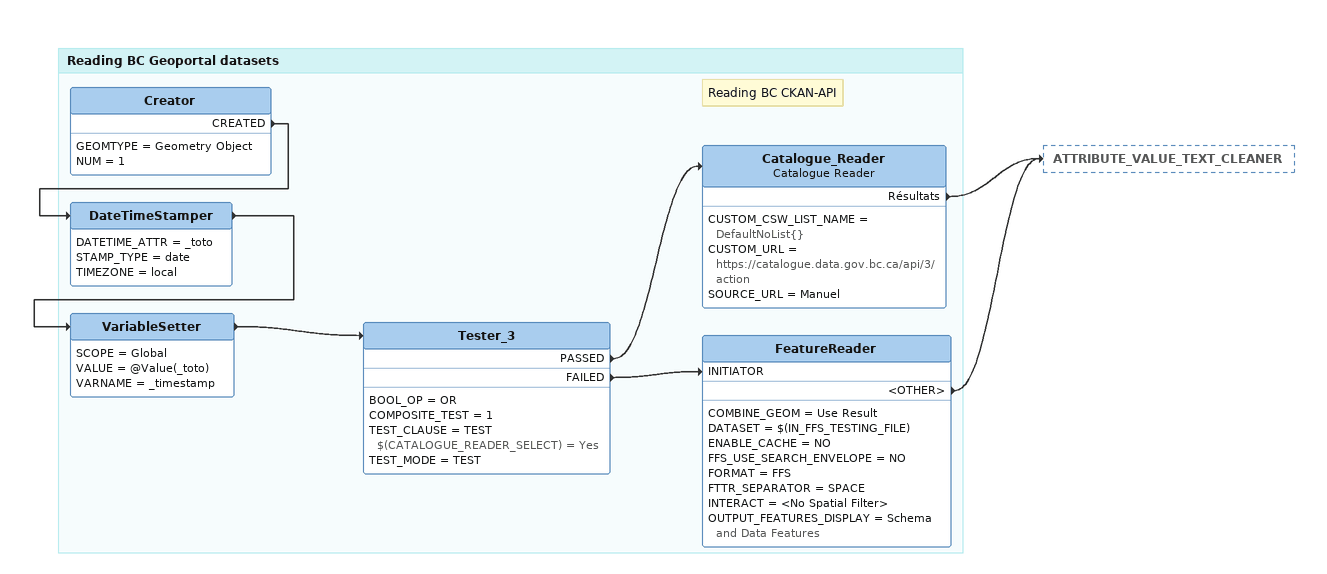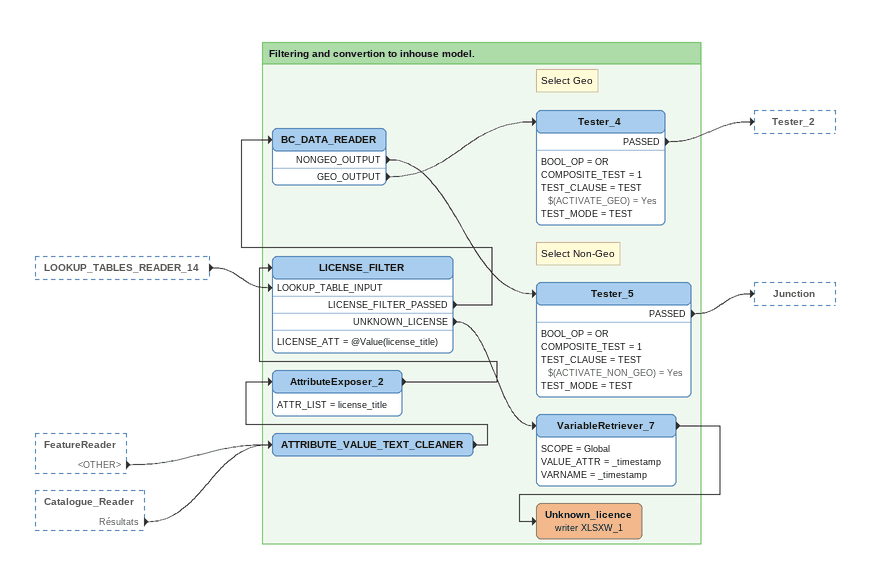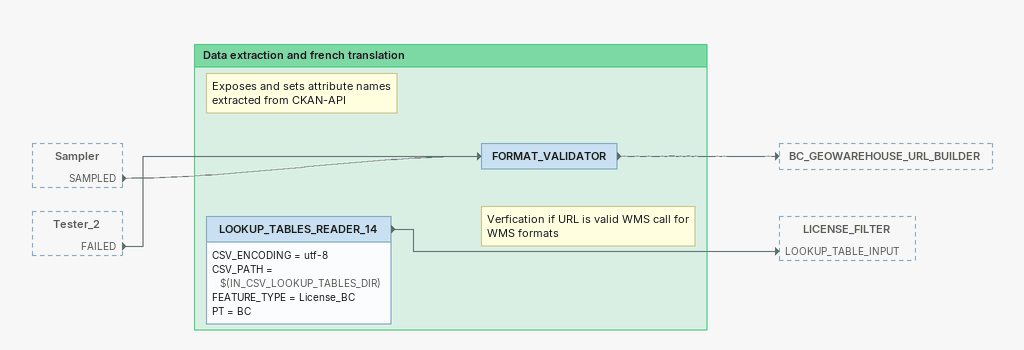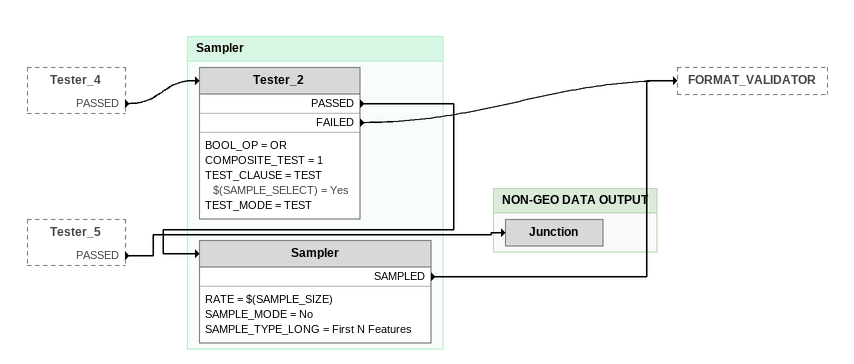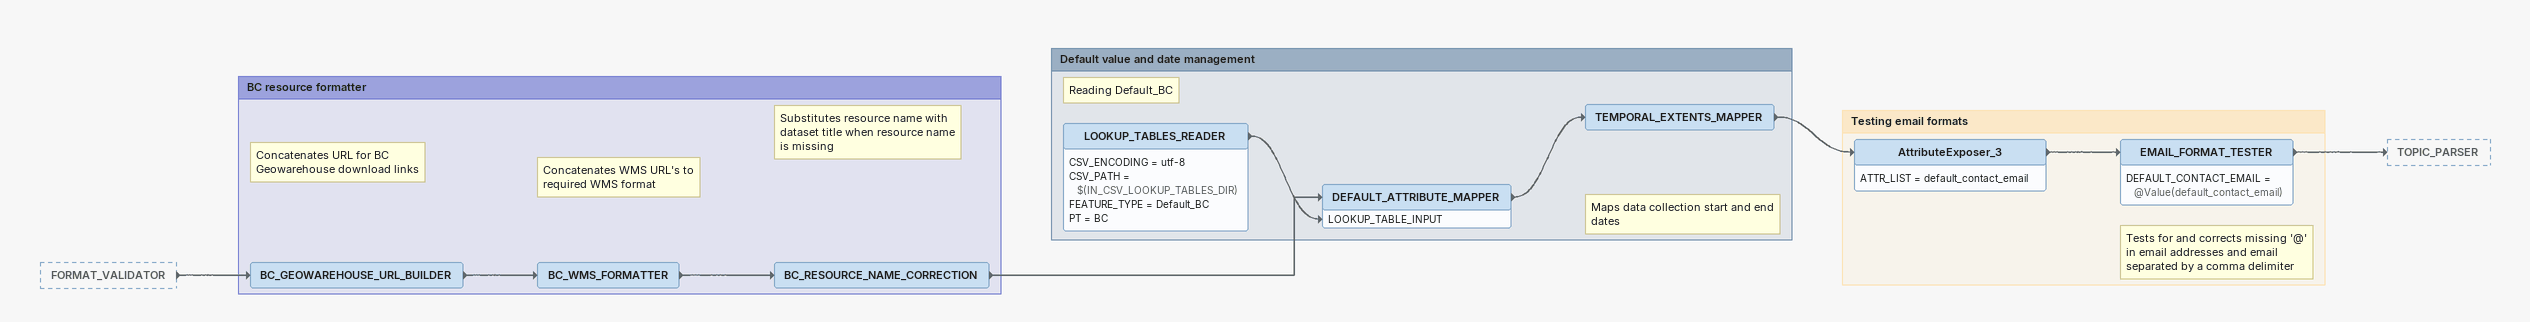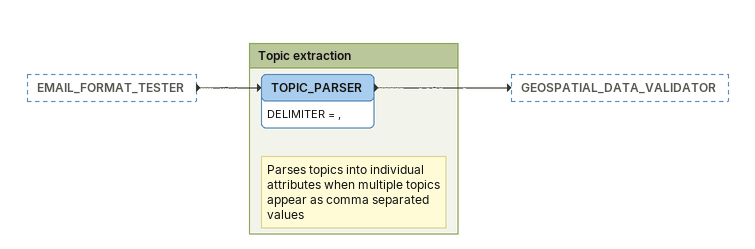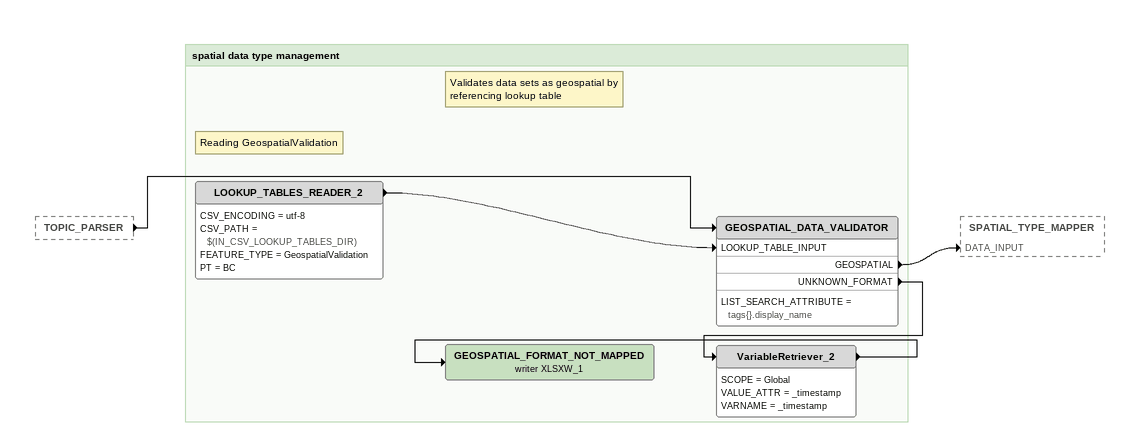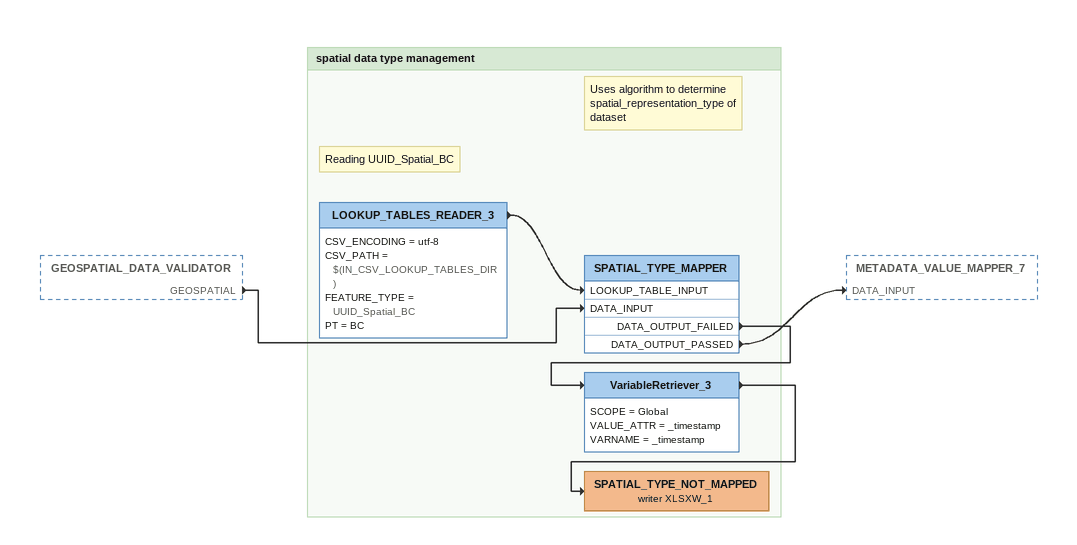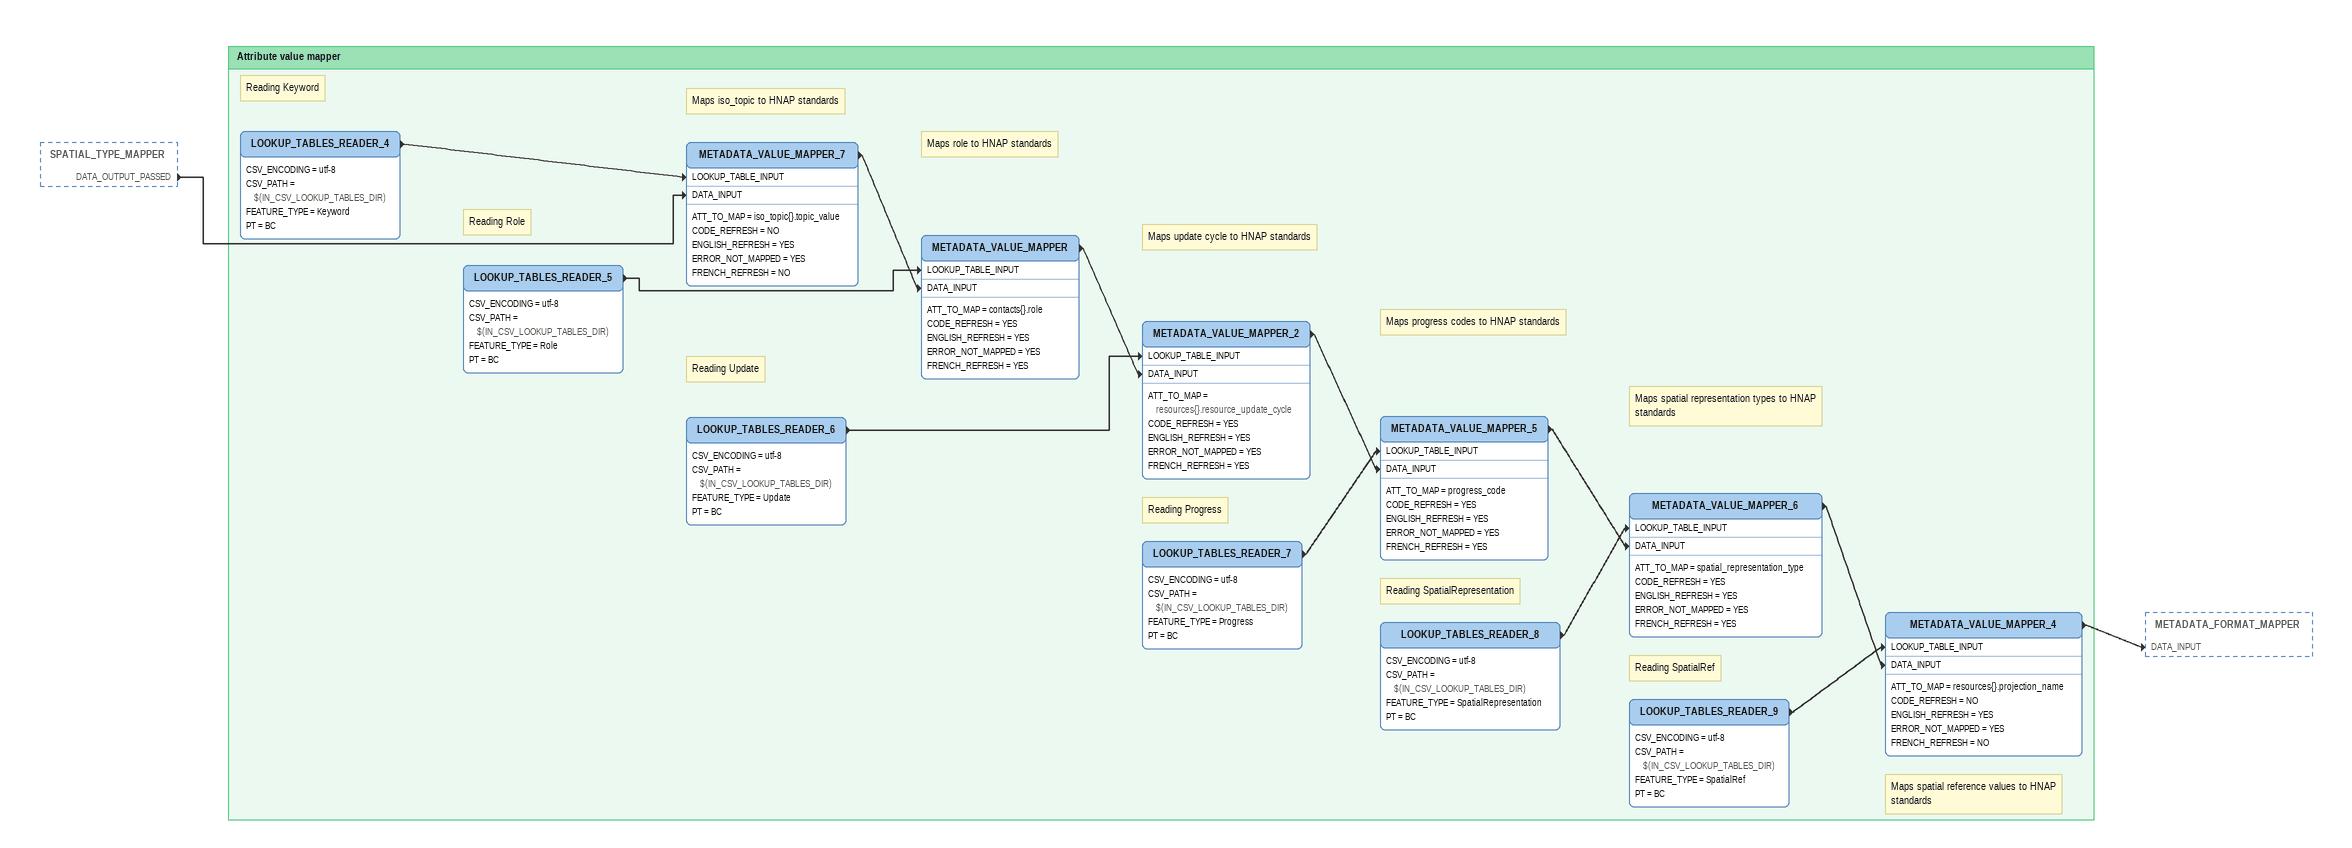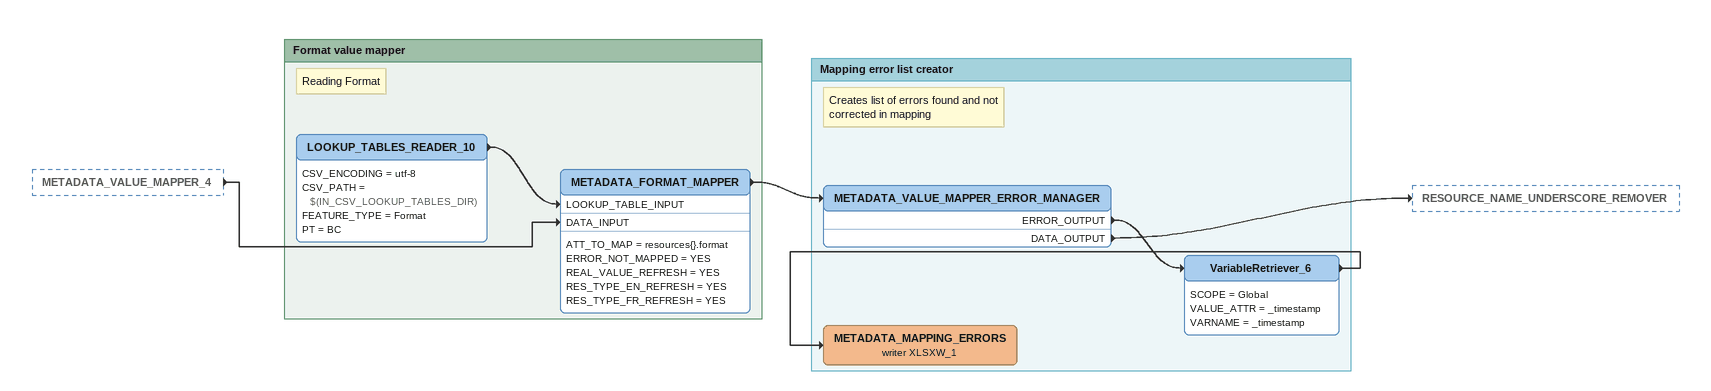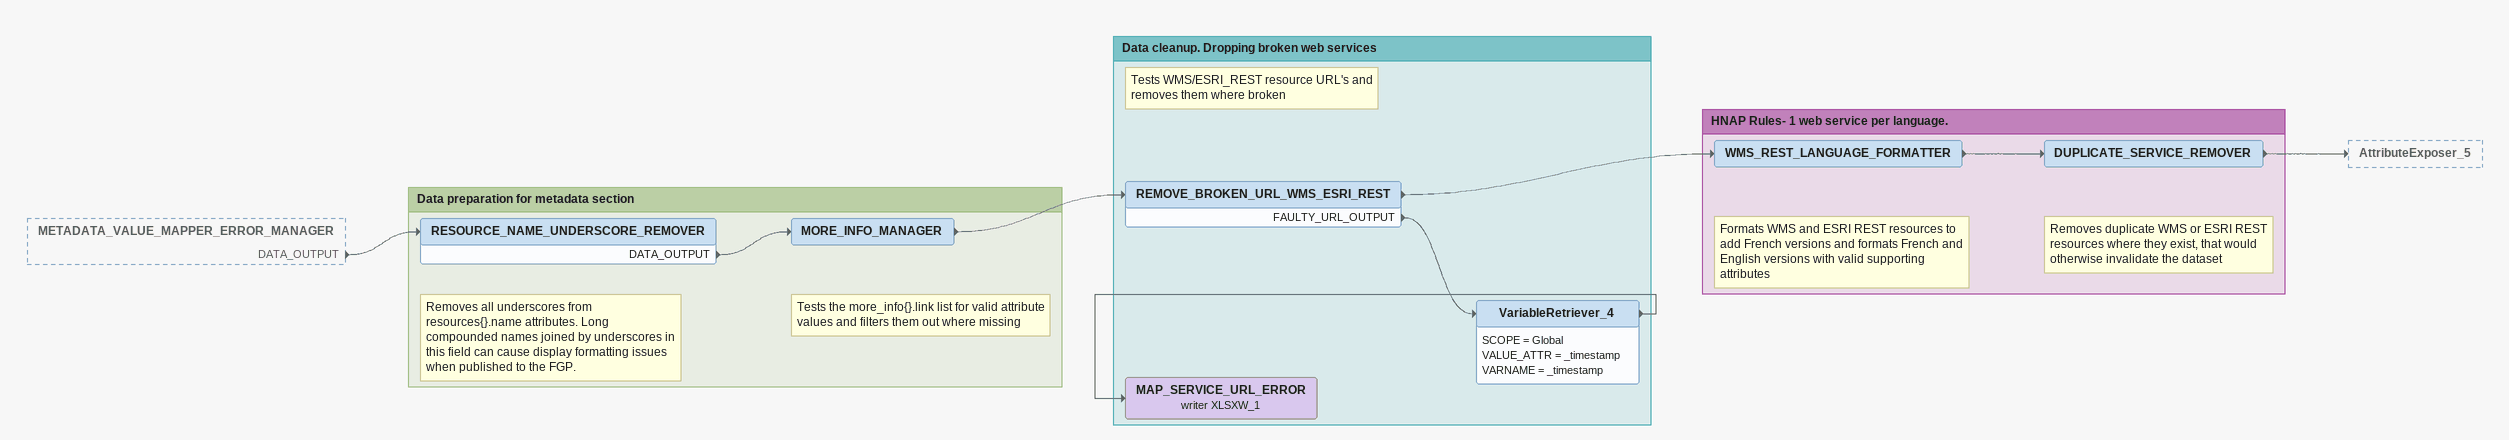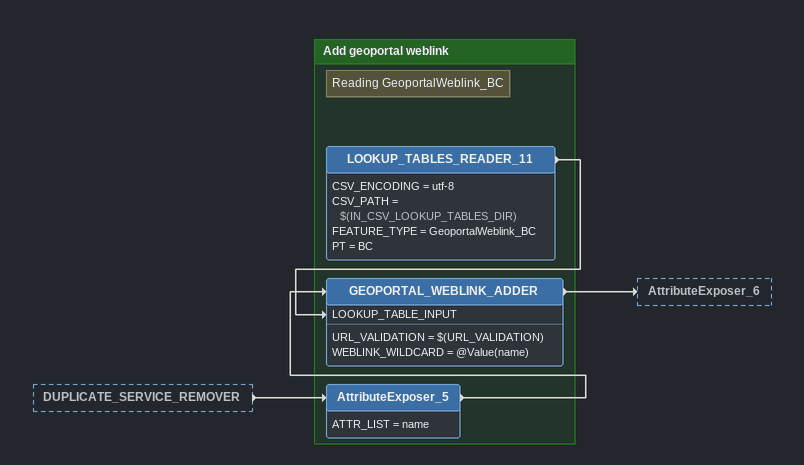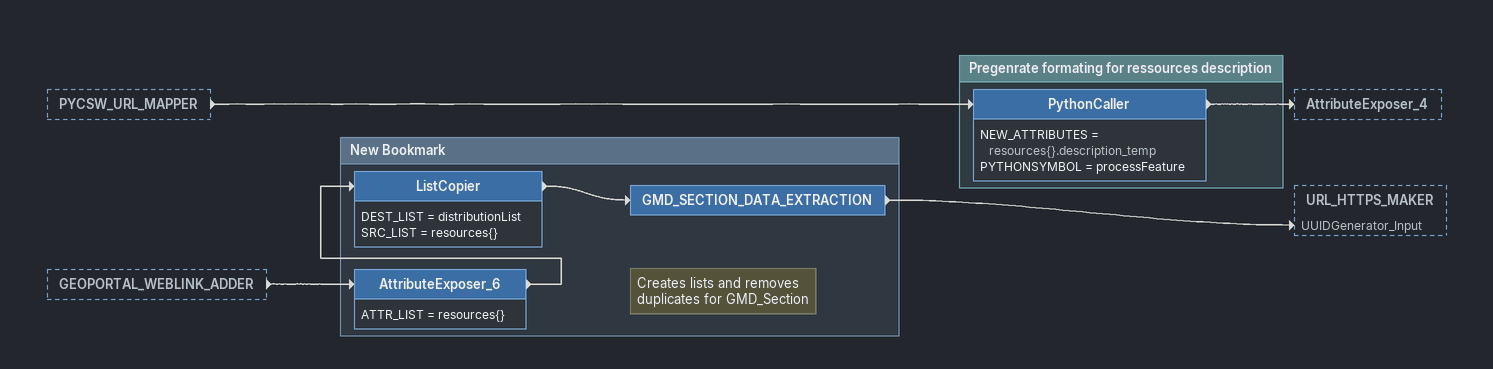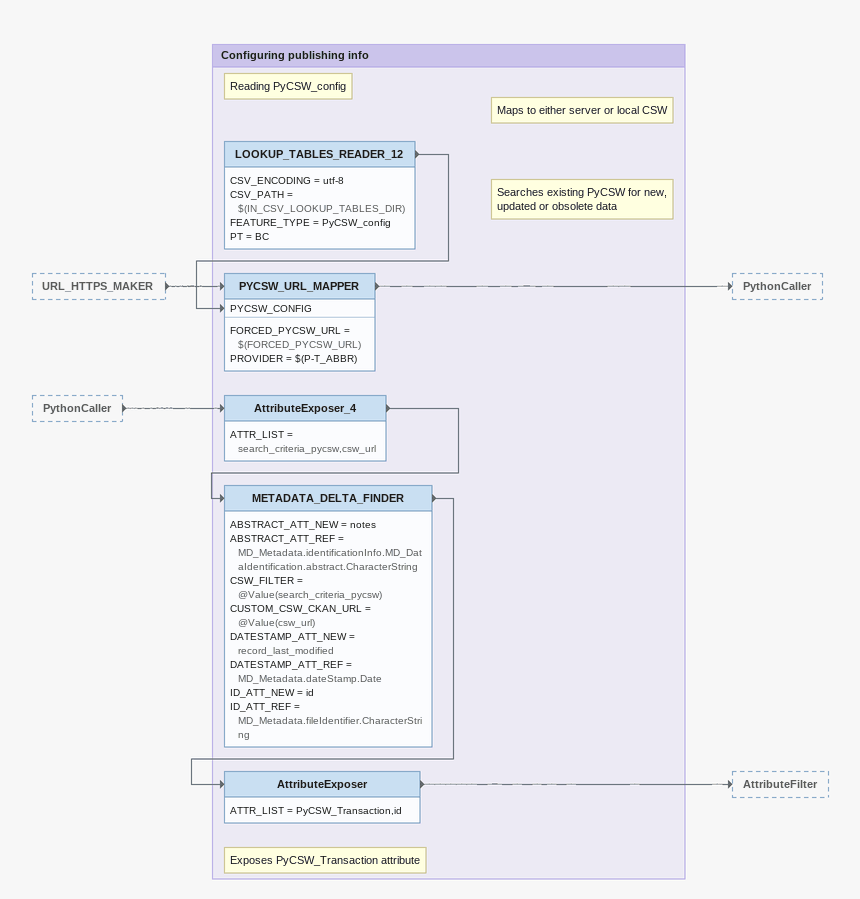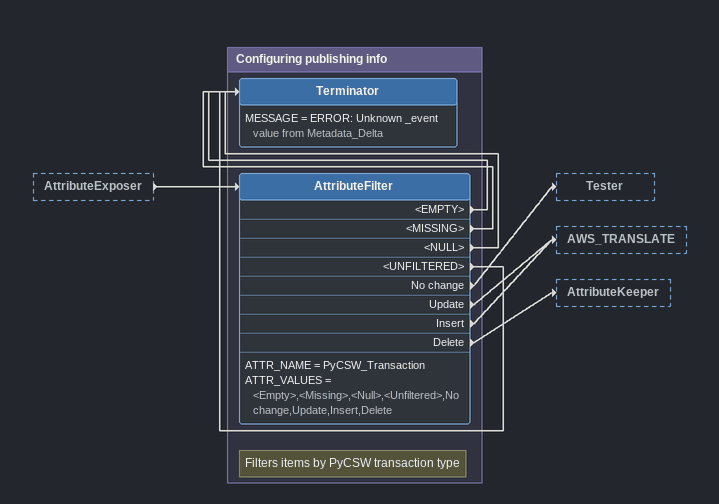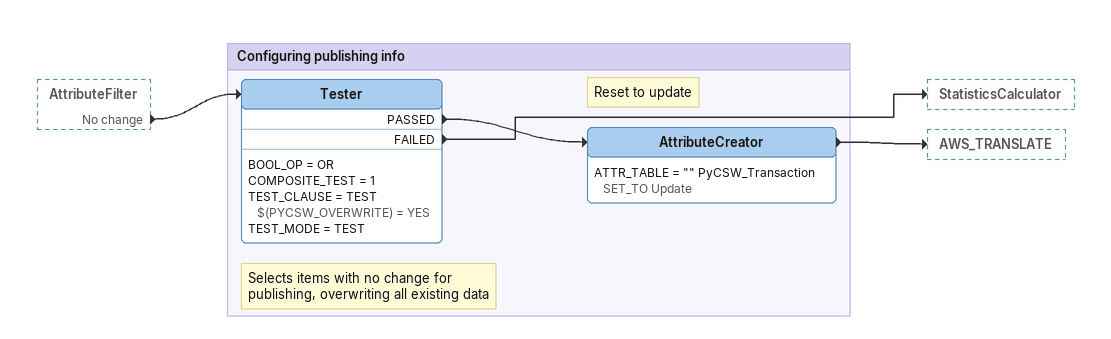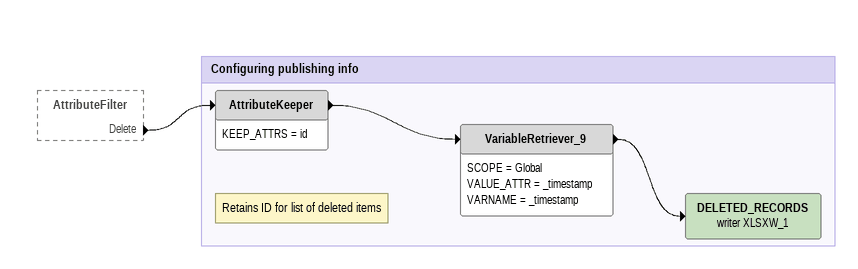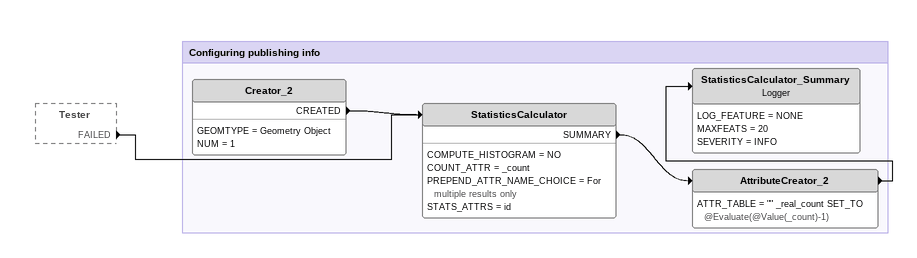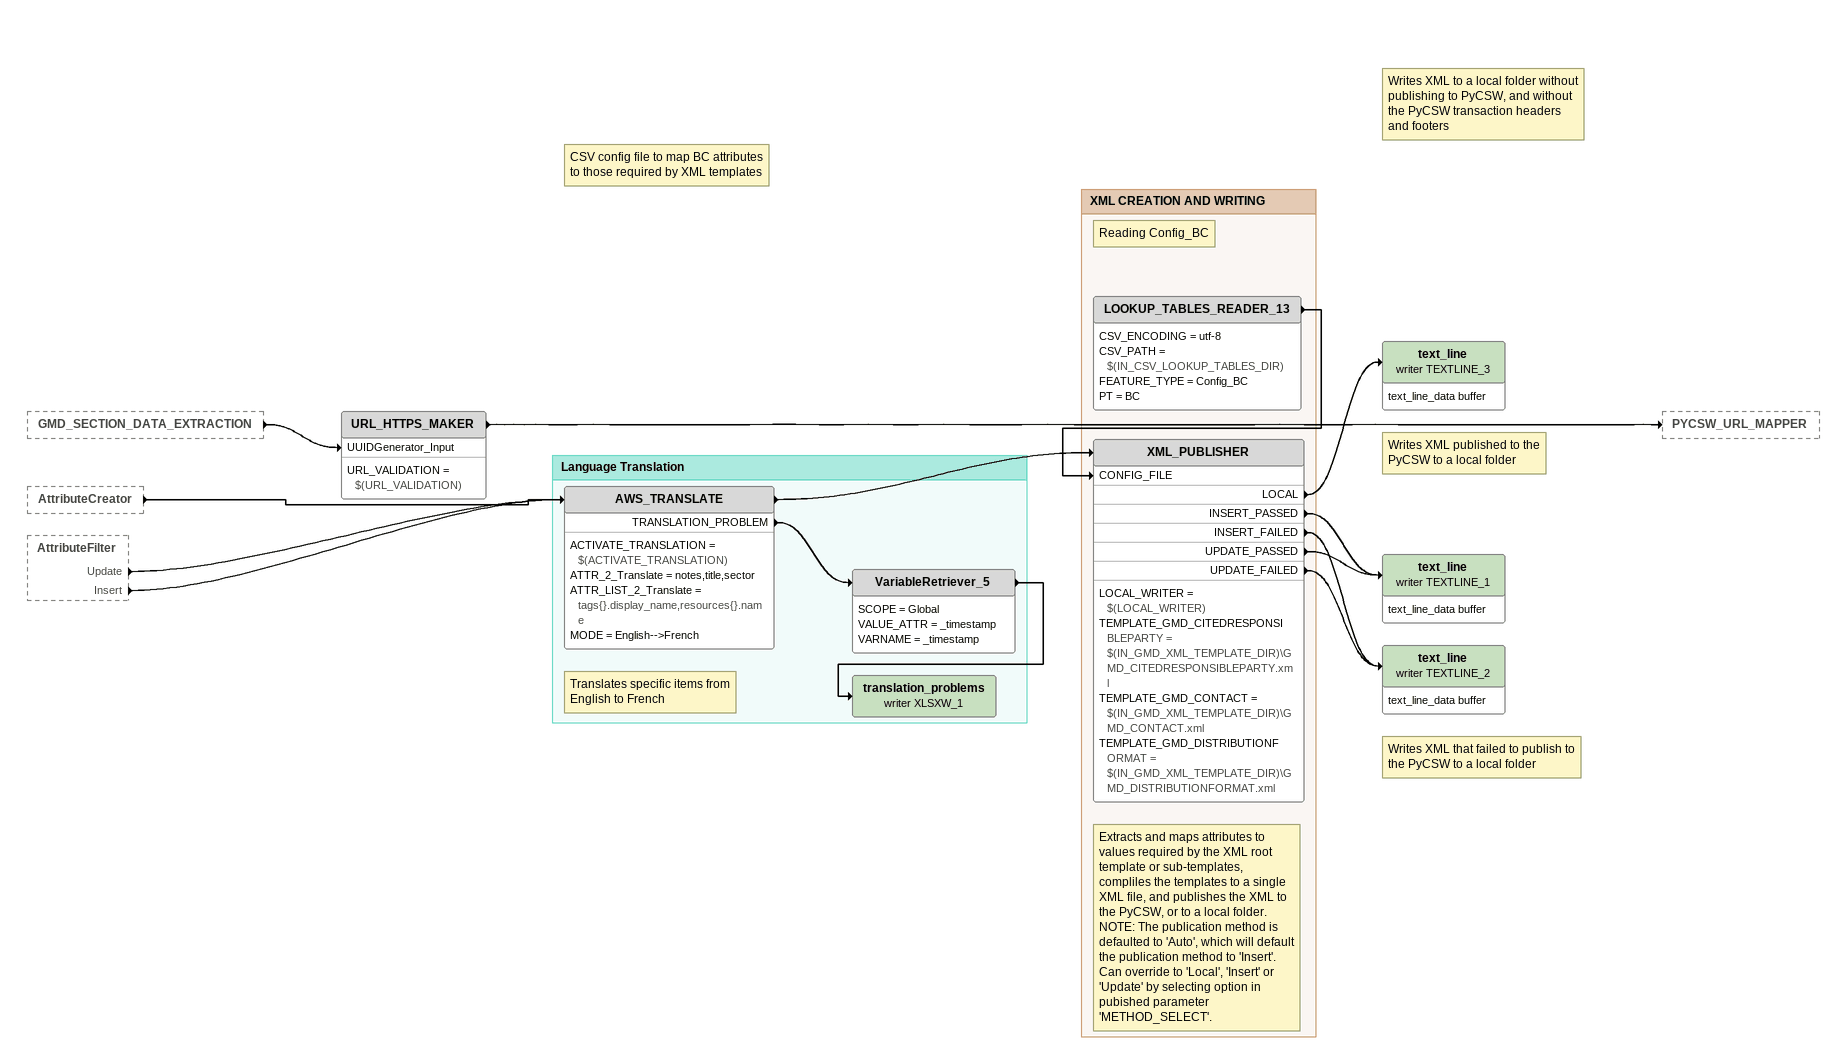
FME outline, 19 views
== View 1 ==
Bookmark: Reading BC Geoportal datasets
Creator
    GEOMTYPE = Geometry Object
    NUM = 1
    CREATED -> DateTimeStamper
DateTimeStamper
    DATETIME_ATTR = _toto
    STAMP_TYPE = date
    TIMEZONE = local
    -> VariableSetter
VariableSetter
    SCOPE = Global
    VALUE = @Value(_toto)
    VARNAME = _timestamp
    -> Tester_3
Tester_3
    BOOL_OP = OR
    COMPOSITE_TEST = 1
    TEST_CLAUSE = TEST $(CATALOGUE_READER_SELECT) = Yes
    TEST_MODE = TEST
    PASSED -> Catalogue_Reader
    FAILED -> FeatureReader [INITIATOR]
Note: Reading BC CKAN-API
Catalogue_Reader: Catalogue Reader
    CUSTOM_CSW_LIST_NAME = DefaultNoList{}
    CUSTOM_URL = https://catalogue.data.gov.bc.ca/api/3/action
    SOURCE_URL = Manuel
    Résultats -> ATTRIBUTE_VALUE_TEXT_CLEANER
FeatureReader
    COMBINE_GEOM = Use Result
    DATASET = $(IN_FFS_TESTING_FILE)
    ENABLE_CACHE = NO
    FFS_USE_SEARCH_ENVELOPE = NO
    FORMAT = FFS
    FTTR_SEPARATOR = SPACE
    INTERACT = <No Spatial Filter>
    OUTPUT_FEATURES_DISPLAY = Schema and Data Features
    <OTHER> -> ATTRIBUTE_VALUE_TEXT_CLEANER

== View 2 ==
LOOKUP_TABLES_READER_14 [outside]
    -> LICENSE_FILTER [LOOKUP_TABLE_INPUT]
FeatureReader [outside]
    <OTHER> -> ATTRIBUTE_VALUE_TEXT_CLEANER
Catalogue_Reader [outside]
    Résultats -> ATTRIBUTE_VALUE_TEXT_CLEANER

Bookmark: Filtering and convertion to inhouse model.
ATTRIBUTE_VALUE_TEXT_CLEANER
    -> AttributeExposer_2
AttributeExposer_2
    ATTR_LIST = license_title
    -> LICENSE_FILTER
LICENSE_FILTER
    LICENSE_ATT = @Value(license_title)
    LICENSE_FILTER_PASSED -> BC_DATA_READER
    UNKNOWN_LICENSE -> VariableRetriever_7
BC_DATA_READER
    NONGEO_OUTPUT -> Tester_5
    GEO_OUTPUT -> Tester_4
Note: Select Geo
Tester_4
    BOOL_OP = OR
    COMPOSITE_TEST = 1
    TEST_CLAUSE = TEST $(ACTIVATE_GEO) = Yes
    TEST_MODE = TEST
    PASSED -> Tester_2
Note: Select Non-Geo
Tester_5
    BOOL_OP = OR
    COMPOSITE_TEST = 1
    TEST_CLAUSE = TEST $(ACTIVATE_NON_GEO) = Yes
    TEST_MODE = TEST
    PASSED -> Junction
VariableRetriever_7
    SCOPE = Global
    VALUE_ATTR = _timestamp
    VARNAME = _timestamp
    -> Unknown_licence (writer XLSXW_1)
Unknown_licence (writer XLSXW_1)

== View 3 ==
Sampler [outside]
    SAMPLED -> FORMAT_VALIDATOR
Tester_2 [outside]
    FAILED -> FORMAT_VALIDATOR

Bookmark: Data extraction and french translation
Note: Exposes and sets attribute names extracted from CKAN-API
LOOKUP_TABLES_READER_14
    CSV_ENCODING = utf-8
    CSV_PATH = $(IN_CSV_LOOKUP_TABLES_DIR)
    FEATURE_TYPE = License_BC
    PT = BC
    -> LICENSE_FILTER [LOOKUP_TABLE_INPUT]
Note: Verfication if URL is valid WMS call for WMS formats
FORMAT_VALIDATOR
    -> BC_GEOWAREHOUSE_URL_BUILDER

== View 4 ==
Tester_4 [outside]
    PASSED -> Tester_2
Tester_5 [outside]
    PASSED -> Junction

Bookmark: Sampler
Tester_2
    BOOL_OP = OR
    COMPOSITE_TEST = 1
    TEST_CLAUSE = TEST $(SAMPLE_SELECT) = Yes
    TEST_MODE = TEST
    PASSED -> Sampler
    FAILED -> FORMAT_VALIDATOR
Sampler
    RATE = $(SAMPLE_SIZE)
    SAMPLE_MODE = No
    SAMPLE_TYPE_LONG = First N Features
    SAMPLED -> FORMAT_VALIDATOR

Bookmark: NON-GEO DATA OUTPUT
Junction

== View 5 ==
FORMAT_VALIDATOR [outside]
    -> BC_GEOWAREHOUSE_URL_BUILDER

Bookmark: BC resource formatter
Note: Concatenates URL for BC Geowarehouse download links
BC_GEOWAREHOUSE_URL_BUILDER
    -> BC_WMS_FORMATTER
Note: Concatenates WMS URL's to required WMS format
BC_WMS_FORMATTER
    -> BC_RESOURCE_NAME_CORRECTION
Note: Substitutes resource name with dataset title when resource name is missing
BC_RESOURCE_NAME_CORRECTION
    -> DEFAULT_ATTRIBUTE_MAPPER

Bookmark: Default value and date management
Note: Reading Default_BC
LOOKUP_TABLES_READER
    CSV_ENCODING = utf-8
    CSV_PATH = $(IN_CSV_LOOKUP_TABLES_DIR)
    FEATURE_TYPE = Default_BC
    PT = BC
    -> DEFAULT_ATTRIBUTE_MAPPER [LOOKUP_TABLE_INPUT]
DEFAULT_ATTRIBUTE_MAPPER
    -> TEMPORAL_EXTENTS_MAPPER
Note: Maps data collection start and end dates
TEMPORAL_EXTENTS_MAPPER
    -> AttributeExposer_3

Bookmark: Testing email formats
AttributeExposer_3
    ATTR_LIST = default_contact_email
    -> EMAIL_FORMAT_TESTER
Note: Tests for and corrects missing '@' in email addresses and email separated by a comma delimiter
EMAIL_FORMAT_TESTER
    DEFAULT_CONTACT_EMAIL = @Value(default_contact_email)
    -> TOPIC_PARSER

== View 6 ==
EMAIL_FORMAT_TESTER [outside]
    -> TOPIC_PARSER

Bookmark: Topic extraction
Note: Parses topics into individual attributes when multiple topics appear as comma separated values
TOPIC_PARSER
    DELIMITER = ,
    -> GEOSPATIAL_DATA_VALIDATOR

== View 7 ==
TOPIC_PARSER [outside]
    -> GEOSPATIAL_DATA_VALIDATOR

Bookmark: spatial data type management
Note: Reading GeospatialValidation
LOOKUP_TABLES_READER_2
    CSV_ENCODING = utf-8
    CSV_PATH = $(IN_CSV_LOOKUP_TABLES_DIR)
    FEATURE_TYPE = GeospatialValidation
    PT = BC
    -> GEOSPATIAL_DATA_VALIDATOR [LOOKUP_TABLE_INPUT]
Note: Validates data sets as geospatial by referencing lookup table
GEOSPATIAL_DATA_VALIDATOR
    LIST_SEARCH_ATTRIBUTE = tags{}.display_name
    GEOSPATIAL -> SPATIAL_TYPE_MAPPER [DATA_INPUT]
    UNKNOWN_FORMAT -> VariableRetriever_2
VariableRetriever_2
    SCOPE = Global
    VALUE_ATTR = _timestamp
    VARNAME = _timestamp
    -> GEOSPATIAL_FORMAT_NOT_MAPPED (writer XLSXW_1)
GEOSPATIAL_FORMAT_NOT_MAPPED (writer XLSXW_1)

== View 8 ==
GEOSPATIAL_DATA_VALIDATOR [outside]
    GEOSPATIAL -> SPATIAL_TYPE_MAPPER [DATA_INPUT]

Bookmark: spatial data type management
Note: Reading UUID_Spatial_BC
LOOKUP_TABLES_READER_3
    CSV_ENCODING = utf-8
    CSV_PATH = $(IN_CSV_LOOKUP_TABLES_DIR)
    FEATURE_TYPE = UUID_Spatial_BC
    PT = BC
    -> SPATIAL_TYPE_MAPPER [LOOKUP_TABLE_INPUT]
Note: Uses algorithm to determine spatial_representation_type of dataset
SPATIAL_TYPE_MAPPER
    DATA_OUTPUT_FAILED -> VariableRetriever_3
    DATA_OUTPUT_PASSED -> METADATA_VALUE_MAPPER_7 [DATA_INPUT]
VariableRetriever_3
    SCOPE = Global
    VALUE_ATTR = _timestamp
    VARNAME = _timestamp
    -> SPATIAL_TYPE_NOT_MAPPED (writer XLSXW_1)
SPATIAL_TYPE_NOT_MAPPED (writer XLSXW_1)

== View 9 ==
SPATIAL_TYPE_MAPPER [outside]
    DATA_OUTPUT_PASSED -> METADATA_VALUE_MAPPER_7 [DATA_INPUT]

Bookmark: Attribute value mapper
Note: Reading Keyword
LOOKUP_TABLES_READER_4
    CSV_ENCODING = utf-8
    CSV_PATH = $(IN_CSV_LOOKUP_TABLES_DIR)
    FEATURE_TYPE = Keyword
    PT = BC
    -> METADATA_VALUE_MAPPER_7 [LOOKUP_TABLE_INPUT]
Note: Maps iso_topic to HNAP standards
METADATA_VALUE_MAPPER_7
    ATT_TO_MAP = iso_topic{}.topic_value
    CODE_REFRESH = NO
    ENGLISH_REFRESH = YES
    ERROR_NOT_MAPPED = YES
    FRENCH_REFRESH = NO
    -> METADATA_VALUE_MAPPER [DATA_INPUT]
Note: Reading Role
LOOKUP_TABLES_READER_5
    CSV_ENCODING = utf-8
    CSV_PATH = $(IN_CSV_LOOKUP_TABLES_DIR)
    FEATURE_TYPE = Role
    PT = BC
    -> METADATA_VALUE_MAPPER [LOOKUP_TABLE_INPUT]
Note: Maps role to HNAP standards
METADATA_VALUE_MAPPER
    ATT_TO_MAP = contacts{}.role
    CODE_REFRESH = YES
    ENGLISH_REFRESH = YES
    ERROR_NOT_MAPPED = YES
    FRENCH_REFRESH = YES
    -> METADATA_VALUE_MAPPER_2 [DATA_INPUT]
Note: Reading Update
LOOKUP_TABLES_READER_6
    CSV_ENCODING = utf-8
    CSV_PATH = $(IN_CSV_LOOKUP_TABLES_DIR)
    FEATURE_TYPE = Update
    PT = BC
    -> METADATA_VALUE_MAPPER_2 [LOOKUP_TABLE_INPUT]
Note: Maps update cycle to HNAP standards
METADATA_VALUE_MAPPER_2
    ATT_TO_MAP = resources{}.resource_update_cycle
    CODE_REFRESH = YES
    ENGLISH_REFRESH = YES
    ERROR_NOT_MAPPED = YES
    FRENCH_REFRESH = YES
    -> METADATA_VALUE_MAPPER_5 [DATA_INPUT]
Note: Reading Progress
LOOKUP_TABLES_READER_7
    CSV_ENCODING = utf-8
    CSV_PATH = $(IN_CSV_LOOKUP_TABLES_DIR)
    FEATURE_TYPE = Progress
    PT = BC
    -> METADATA_VALUE_MAPPER_5 [LOOKUP_TABLE_INPUT]
Note: Maps progress codes to HNAP standards
METADATA_VALUE_MAPPER_5
    ATT_TO_MAP = progress_code
    CODE_REFRESH = YES
    ENGLISH_REFRESH = YES
    ERROR_NOT_MAPPED = YES
    FRENCH_REFRESH = YES
    -> METADATA_VALUE_MAPPER_6 [DATA_INPUT]
Note: Reading SpatialRepresentation
LOOKUP_TABLES_READER_8
    CSV_ENCODING = utf-8
    CSV_PATH = $(IN_CSV_LOOKUP_TABLES_DIR)
    FEATURE_TYPE = SpatialRepresentation
    PT = BC
    -> METADATA_VALUE_MAPPER_6 [LOOKUP_TABLE_INPUT]
Note: Maps spatial representation types to HNAP standards
METADATA_VALUE_MAPPER_6
    ATT_TO_MAP = spatial_representation_type
    CODE_REFRESH = YES
    ENGLISH_REFRESH = YES
    ERROR_NOT_MAPPED = YES
    FRENCH_REFRESH = YES
    -> METADATA_VALUE_MAPPER_4 [DATA_INPUT]
Note: Reading SpatialRef
LOOKUP_TABLES_READER_9
    CSV_ENCODING = utf-8
    CSV_PATH = $(IN_CSV_LOOKUP_TABLES_DIR)
    FEATURE_TYPE = SpatialRef
    PT = BC
    -> METADATA_VALUE_MAPPER_4 [LOOKUP_TABLE_INPUT]
Note: Maps spatial reference values to HNAP standards
METADATA_VALUE_MAPPER_4
    ATT_TO_MAP = resources{}.projection_name
    CODE_REFRESH = NO
    ENGLISH_REFRESH = YES
    ERROR_NOT_MAPPED = YES
    FRENCH_REFRESH = NO
    -> METADATA_FORMAT_MAPPER [DATA_INPUT]

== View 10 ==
METADATA_VALUE_MAPPER_4 [outside]
    -> METADATA_FORMAT_MAPPER [DATA_INPUT]

Bookmark: Format value mapper
Note: Reading Format
LOOKUP_TABLES_READER_10
    CSV_ENCODING = utf-8
    CSV_PATH = $(IN_CSV_LOOKUP_TABLES_DIR)
    FEATURE_TYPE = Format
    PT = BC
    -> METADATA_FORMAT_MAPPER [LOOKUP_TABLE_INPUT]
METADATA_FORMAT_MAPPER
    ATT_TO_MAP = resources{}.format
    ERROR_NOT_MAPPED = YES
    REAL_VALUE_REFRESH = YES
    RES_TYPE_EN_REFRESH = YES
    RES_TYPE_FR_REFRESH = YES
    -> METADATA_VALUE_MAPPER_ERROR_MANAGER

Bookmark: Mapping error list creator
Note: Creates list of errors found and not corrected in mapping
METADATA_VALUE_MAPPER_ERROR_MANAGER
    ERROR_OUTPUT -> VariableRetriever_6
    DATA_OUTPUT -> RESOURCE_NAME_UNDERSCORE_REMOVER
VariableRetriever_6
    SCOPE = Global
    VALUE_ATTR = _timestamp
    VARNAME = _timestamp
    -> METADATA_MAPPING_ERRORS (writer XLSXW_1)
METADATA_MAPPING_ERRORS (writer XLSXW_1)

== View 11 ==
METADATA_VALUE_MAPPER_ERROR_MANAGER [outside]
    DATA_OUTPUT -> RESOURCE_NAME_UNDERSCORE_REMOVER

Bookmark: Data preparation for metadata section
Note: Removes all underscores from resources{}.name attributes. Long compounded names joined by underscores in this field can cause display formatting issues when published to the FGP.
RESOURCE_NAME_UNDERSCORE_REMOVER
    DATA_OUTPUT -> MORE_INFO_MANAGER
Note: Tests the more_info{}.link list for valid attribute values and filters them out where missing
MORE_INFO_MANAGER
    -> REMOVE_BROKEN_URL_WMS_ESRI_REST

Bookmark: Data cleanup. Dropping broken web services
Note: Tests WMS/ESRI_REST resource URL's and removes them where broken
REMOVE_BROKEN_URL_WMS_ESRI_REST
    -> WMS_REST_LANGUAGE_FORMATTER
    FAULTY_URL_OUTPUT -> VariableRetriever_4
VariableRetriever_4
    SCOPE = Global
    VALUE_ATTR = _timestamp
    VARNAME = _timestamp
    -> MAP_SERVICE_URL_ERROR (writer XLSXW_1)
MAP_SERVICE_URL_ERROR (writer XLSXW_1)

Bookmark: HNAP Rules- 1 web service per language.
Note: Formats WMS and ESRI REST resources to add French versions and formats French and English versions with valid supporting attributes
WMS_REST_LANGUAGE_FORMATTER
    -> DUPLICATE_SERVICE_REMOVER
Note: Removes duplicate WMS or ESRI REST resources where they exist, that would otherwise invalidate the dataset
DUPLICATE_SERVICE_REMOVER
    -> AttributeExposer_5

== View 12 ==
DUPLICATE_SERVICE_REMOVER [outside]
    -> AttributeExposer_5

Bookmark: Add geoportal weblink
AttributeExposer_5
    ATTR_LIST = name
    -> GEOPORTAL_WEBLINK_ADDER
Note: Reading GeoportalWeblink_BC
LOOKUP_TABLES_READER_11
    CSV_ENCODING = utf-8
    CSV_PATH = $(IN_CSV_LOOKUP_TABLES_DIR)
    FEATURE_TYPE = GeoportalWeblink_BC
    PT = BC
    -> GEOPORTAL_WEBLINK_ADDER [LOOKUP_TABLE_INPUT]
GEOPORTAL_WEBLINK_ADDER
    URL_VALIDATION = $(URL_VALIDATION)
    WEBLINK_WILDCARD = @Value(name)
    -> AttributeExposer_6

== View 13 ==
PYCSW_URL_MAPPER [outside]
    -> PythonCaller
GEOPORTAL_WEBLINK_ADDER [outside]
    -> AttributeExposer_6

Bookmark: New Bookmark
AttributeExposer_6
    ATTR_LIST = resources{}
    -> ListCopier
ListCopier
    DEST_LIST = distributionList
    SRC_LIST = resources{}
    -> GMD_SECTION_DATA_EXTRACTION
Note: Creates lists and removes duplicates for GMD_Section
GMD_SECTION_DATA_EXTRACTION
    -> URL_HTTPS_MAKER [UUIDGenerator_Input]

Bookmark: Pregenrate formating for ressources description
PythonCaller
    NEW_ATTRIBUTES = resources{}.description_temp
    PYTHONSYMBOL = processFeature
    -> AttributeExposer_4

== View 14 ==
URL_HTTPS_MAKER [outside]
    -> PYCSW_URL_MAPPER
PythonCaller [outside]
    -> AttributeExposer_4

Bookmark: Configuring publishing info
Note: Reading PyCSW_config
LOOKUP_TABLES_READER_12
    CSV_ENCODING = utf-8
    CSV_PATH = $(IN_CSV_LOOKUP_TABLES_DIR)
    FEATURE_TYPE = PyCSW_config
    PT = BC
    -> PYCSW_URL_MAPPER [PYCSW_CONFIG]
Note: Maps to either server or local CSW
PYCSW_URL_MAPPER
    FORCED_PYCSW_URL = $(FORCED_PYCSW_URL)
    PROVIDER = $(P-T_ABBR)
    -> PythonCaller
AttributeExposer_4
    ATTR_LIST = search_criteria_pycsw,csw_url
    -> METADATA_DELTA_FINDER
Note: Searches existing PyCSW for new, updated or obsolete data
METADATA_DELTA_FINDER
    ABSTRACT_ATT_NEW = notes
    ABSTRACT_ATT_REF = MD_Metadata.identificationInfo.MD_DataIdentification.abstract.CharacterString
    CSW_FILTER = @Value(search_criteria_pycsw)
    CUSTOM_CSW_CKAN_URL = @Value(csw_url)
    DATESTAMP_ATT_NEW = record_last_modified
    DATESTAMP_ATT_REF = MD_Metadata.dateStamp.Date
    ID_ATT_NEW = id
    ID_ATT_REF = MD_Metadata.fileIdentifier.CharacterString
    -> AttributeExposer
Note: Exposes PyCSW_Transaction attribute
AttributeExposer
    ATTR_LIST = PyCSW_Transaction,id
    -> AttributeFilter

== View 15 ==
AttributeExposer [outside]
    -> AttributeFilter

Bookmark: Configuring publishing info
Note: Filters items by PyCSW transaction type
AttributeFilter
    ATTR_NAME = PyCSW_Transaction
    ATTR_VALUES = <Empty>,<Missing>,<Null>,<Unfiltered>,No change,Update,Insert,Delete
    <EMPTY> -> Terminator
    <MISSING> -> Terminator
    <NULL> -> Terminator
    <UNFILTERED> -> Terminator
    No change -> Tester
    Update -> AWS_TRANSLATE
    Insert -> AWS_TRANSLATE
    Delete -> AttributeKeeper
Terminator
    MESSAGE = ERROR: Unknown _event value from Metadata_Delta

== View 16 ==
AttributeFilter [outside]
    No change -> Tester

Bookmark: Configuring publishing info
Note: Selects items with no change for publishing, overwriting all existing data
Tester
    BOOL_OP = OR
    COMPOSITE_TEST = 1
    TEST_CLAUSE = TEST $(PYCSW_OVERWRITE) = YES
    TEST_MODE = TEST
    PASSED -> AttributeCreator
    FAILED -> StatisticsCalculator
Note: Reset to update
AttributeCreator
    ATTR_TABLE = "" PyCSW_Transaction SET_TO Update
    -> AWS_TRANSLATE

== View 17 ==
AttributeFilter [outside]
    Delete -> AttributeKeeper

Bookmark: Configuring publishing info
Note: Retains ID for list of deleted items
AttributeKeeper
    KEEP_ATTRS = id
    -> VariableRetriever_9
VariableRetriever_9
    SCOPE = Global
    VALUE_ATTR = _timestamp
    VARNAME = _timestamp
    -> DELETED_RECORDS (writer XLSXW_1)
DELETED_RECORDS (writer XLSXW_1)

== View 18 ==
Tester [outside]
    FAILED -> StatisticsCalculator

Bookmark: Configuring publishing info
Creator_2
    GEOMTYPE = Geometry Object
    NUM = 1
    CREATED -> StatisticsCalculator
StatisticsCalculator
    COMPUTE_HISTOGRAM = NO
    COUNT_ATTR = _count
    PREPEND_ATTR_NAME_CHOICE = For multiple results only
    STATS_ATTRS = id
    SUMMARY -> AttributeCreator_2
AttributeCreator_2
    ATTR_TABLE = "" _real_count SET_TO @Evaluate(@Value(_count)-1)
    -> StatisticsCalculator_Summary
StatisticsCalculator_Summary: Logger
    LOG_FEATURE = NONE
    MAXFEATS = 20
    SEVERITY = INFO

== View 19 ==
GMD_SECTION_DATA_EXTRACTION [outside]
    -> URL_HTTPS_MAKER [UUIDGenerator_Input]
AttributeCreator [outside]
    -> AWS_TRANSLATE
AttributeFilter [outside]
    Update -> AWS_TRANSLATE
    Insert -> AWS_TRANSLATE
URL_HTTPS_MAKER
    URL_VALIDATION = $(URL_VALIDATION)
    -> PYCSW_URL_MAPPER
Note: CSV config file to map BC attributes to those required by XML templates
Note: Writes XML to a local folder without publishing to PyCSW, and without the PyCSW transaction headers and footers
text_line (writer TEXTLINE_3)
    attributes: text_line_data buffer
Note: Writes XML published to the PyCSW to a local folder
text_line (writer TEXTLINE_1)
    attributes: text_line_data buffer
Note: Writes XML that failed to publish to the PyCSW to a local folder
text_line (writer TEXTLINE_2)
    attributes: text_line_data buffer

Bookmark: Language Translation
Note: Translates specific items from English to French
AWS_TRANSLATE
    ACTIVATE_TRANSLATION = $(ACTIVATE_TRANSLATION)
    ATTR_2_Translate = notes,title,sector
    ATTR_LIST_2_Translate = tags{}.display_name,resources{}.name
    MODE = English-->French
    -> XML_PUBLISHER
    TRANSLATION_PROBLEM -> VariableRetriever_5
VariableRetriever_5
    SCOPE = Global
    VALUE_ATTR = _timestamp
    VARNAME = _timestamp
    -> translation_problems (writer XLSXW_1)
translation_problems (writer XLSXW_1)

Bookmark: XML CREATION AND WRITING
Note: Reading Config_BC
LOOKUP_TABLES_READER_13
    CSV_ENCODING = utf-8
    CSV_PATH = $(IN_CSV_LOOKUP_TABLES_DIR)
    FEATURE_TYPE = Config_BC
    PT = BC
    -> XML_PUBLISHER [CONFIG_FILE]
Note: Extracts and maps attributes to values required by the XML root template or sub-templates, compliles the templates to a single XML file, and publishes the XML to the PyCSW, or to a local folder. / NOTE: The publication method is defaulted to 'Auto', which will default the publication method to 'Insert'. Can override to 'Local', 'Insert' or 'Update' by selecting option in pubished parameter 'METHOD_SELECT'.
XML_PUBLISHER
    LOCAL_WRITER = $(LOCAL_WRITER)
    TEMPLATE_GMD_CITEDRESPONSIBLEPARTY = $(IN_GMD_XML_TEMPLATE_DIR)\GMD_CITEDRESPONSIBLEPARTY.xml
    TEMPLATE_GMD_CONTACT = $(IN_GMD_XML_TEMPLATE_DIR)\GMD_CONTACT.xml
    TEMPLATE_GMD_DISTRIBUTIONFORMAT = $(IN_GMD_XML_TEMPLATE_DIR)\GMD_DISTRIBUTIONFORMAT.xml
    LOCAL -> text_line (writer TEXTLINE_3)
    INSERT_PASSED -> text_line (writer TEXTLINE_1)
    INSERT_FAILED -> text_line (writer TEXTLINE_2)
    UPDATE_PASSED -> text_line (writer TEXTLINE_1)
    UPDATE_FAILED -> text_line (writer TEXTLINE_2)
